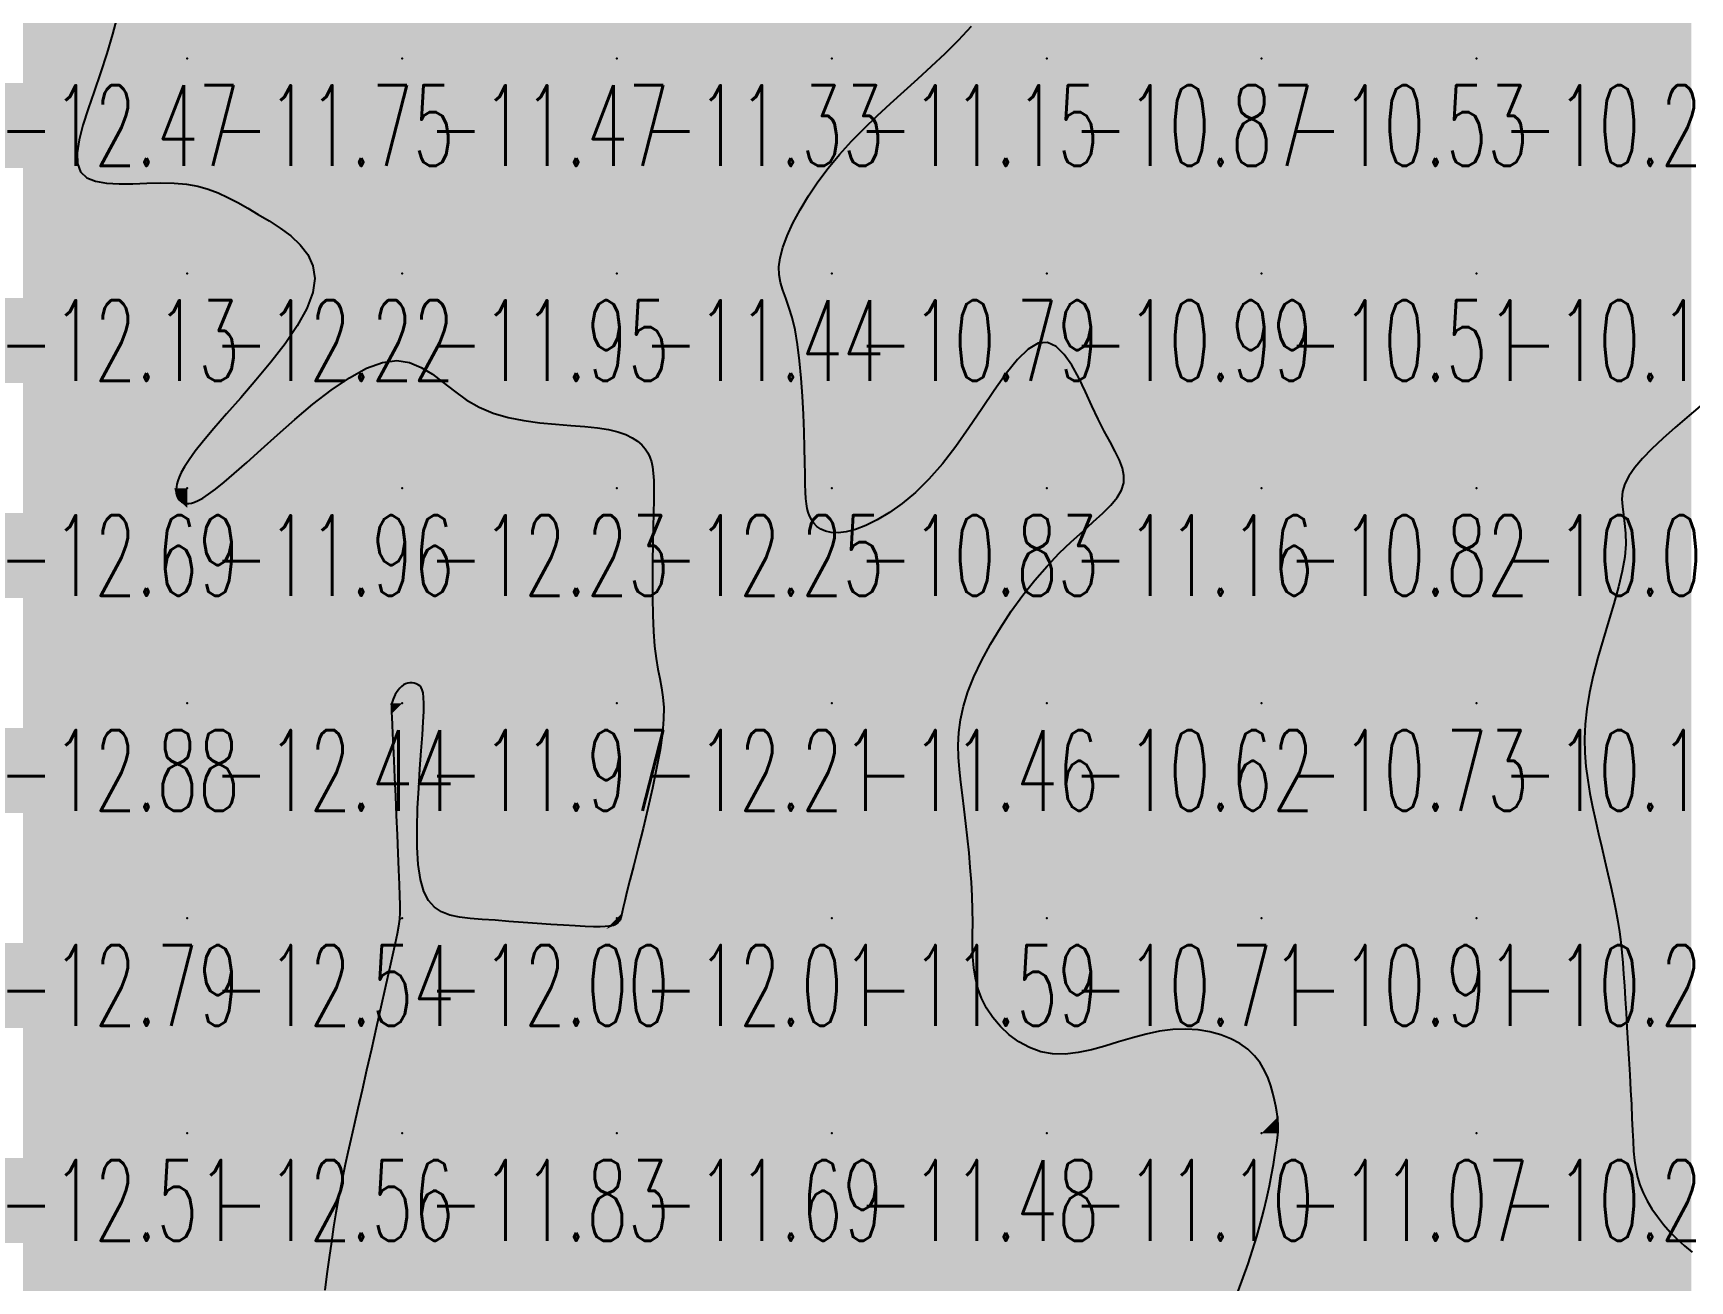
# Model space of a CAD drawing. Header units: millimetres. Extents: x 88261 to 90953, y 390274 to 392322.
# Drawn here: x 89773.1 to 89850.2, y 391250.4 to 391308.4 of the extents above; entities that cross this region are included whole.
import ezdxf
from ezdxf.enums import TextEntityAlignment as Align

# ---------------------------------------------------------------- set-up
doc = ezdxf.new("R2010")
doc.units = ezdxf.units.MM
doc.header["$LTSCALE"] = 25
for name, color, linetype in [('CN_03_00', 7, 'Continuous'), ('CN_04_00', 242, 'Continuous'), ('COTEAlt', 7, 'Continuous'), ('TN_COLORIAGE', 7, 'Continuous')]:
    doc.layers.add(name, color=color, linetype=linetype)
doc.styles.add('Simplex 1.0', font='Simplex.shx', dxfattribs={"width": 0.99, "height": 2.5})
doc.styles.get("Standard").update_dxf_attribs({"font": 'times.ttf'})

# ---------------------------------------------------------------- blocks, each defined once
blk = doc.blocks.new('COTE')
at = {"color": 0}
blk.add_point((0, 0), dxfattribs=at)
at = {"layer": 'COTEAlt'}
blk.add_attdef('ALT', text='', height=3.75, dxfattribs=at).set_placement((1.25, -1.25), align=Align.TOP_LEFT)

msp = doc.modelspace()

# ---------------------------------------------------------------- linework, layer by layer
at = {"layer": 'CN_03_00', "flags": 128}
for points, elevation in [([(89777.015, 391309.296), (89776.773, 391308.374), (89776.505, 391307.46), (89776.213, 391306.565), (89775.915, 391305.704), (89775.635, 391304.89), (89775.394, 391304.134), (89775.216, 391303.451), (89775.122, 391302.853), (89775.135, 391302.352), (89775.278, 391301.963), (89775.565, 391301.691), (89775.979, 391301.521), (89776.492, 391301.432), (89777.078, 391301.401), (89777.713, 391301.409), (89778.369, 391301.432), (89779.02, 391301.45), (89779.64, 391301.442), (89780.209, 391301.389), (89780.732, 391301.292), (89781.221, 391301.154), (89781.687, 391300.979), (89782.141, 391300.771), (89782.595, 391300.534), (89783.06, 391300.271), (89783.547, 391299.985), (89784.06, 391299.68), (89784.578, 391299.348), (89785.069, 391298.982), (89785.504, 391298.573), (89785.854, 391298.113), (89786.088, 391297.593), (89786.177, 391297.006), (89786.091, 391296.343), (89785.811, 391295.601), (89785.367, 391294.799), (89784.798, 391293.96), (89784.144, 391293.107), (89783.446, 391292.264), (89782.744, 391291.454), (89782.077, 391290.701), (89781.486, 391290.028), (89781.003, 391289.453), (89780.622, 391288.971), (89780.331, 391288.572), (89780.117, 391288.244), (89779.967, 391287.978), (89779.867, 391287.762), (89779.804, 391287.586), (89779.767, 391287.44), (89779.742, 391287.314), (89779.728, 391287.204), (89779.724, 391287.109), (89779.73, 391287.025), (89779.743, 391286.952), (89779.765, 391286.886), (89779.793, 391286.825), (89779.828, 391286.767), (89779.869, 391286.711), (89779.917, 391286.658), (89779.973, 391286.611), (89780.04, 391286.572), (89780.119, 391286.545), (89780.211, 391286.53), (89780.319, 391286.532), (89780.443, 391286.552), (89780.586, 391286.594), (89780.759, 391286.669), (89780.972, 391286.787), (89781.235, 391286.961), (89781.56, 391287.201), (89781.957, 391287.518), (89782.437, 391287.925), (89783.012, 391288.433), (89783.685, 391289.043), (89784.44, 391289.726), (89785.251, 391290.441), (89786.096, 391291.148), (89786.951, 391291.807), (89787.791, 391292.378), (89788.594, 391292.822), (89789.334, 391293.098), (89789.995, 391293.18), (89790.59, 391293.09), (89791.137, 391292.866), (89791.656, 391292.544), (89792.165, 391292.161), (89792.684, 391291.753), (89793.231, 391291.356), (89793.826, 391291.008), (89794.481, 391290.736), (89795.184, 391290.535), (89795.916, 391290.392), (89796.657, 391290.292), (89797.39, 391290.222), (89798.095, 391290.168), (89798.752, 391290.117), (89799.344, 391290.055), (89799.856, 391289.97), (89800.29, 391289.864), (89800.654, 391289.737), (89800.955, 391289.593), (89801.201, 391289.434), (89801.399, 391289.262), (89801.556, 391289.081), (89801.68, 391288.891), (89801.777, 391288.694), (89801.851, 391288.479), (89801.904, 391288.233), (89801.939, 391287.945), (89801.959, 391287.6), (89801.966, 391287.187), (89801.963, 391286.694), (89801.953, 391286.106), (89801.937, 391285.419), (89801.921, 391284.653), (89801.907, 391283.834), (89801.898, 391282.99), (89801.9, 391282.148), (89801.914, 391281.335), (89801.945, 391280.577), (89801.997, 391279.901), (89802.07, 391279.326), (89802.156, 391278.831), (89802.245, 391278.385), (89802.326, 391277.958), (89802.389, 391277.521), (89802.424, 391277.044), (89802.419, 391276.497), (89802.364, 391275.849), (89802.253, 391275.081), (89802.095, 391274.219), (89801.901, 391273.296), (89801.685, 391272.349), (89801.46, 391271.412), (89801.237, 391270.521), (89801.031, 391269.71), (89800.853, 391269.015), (89800.714, 391268.463), (89800.61, 391268.042), (89800.537, 391267.734), (89800.487, 391267.52), (89800.456, 391267.381), (89800.439, 391267.297), (89800.428, 391267.25), (89800.419, 391267.22), (89800.407, 391267.191), (89800.39, 391267.161), (89800.369, 391267.13), (89800.344, 391267.097), (89800.315, 391267.065), (89800.281, 391267.032), (89800.243, 391267), (89800.2, 391266.968), (89800.151, 391266.937), (89800.087, 391266.908), (89799.997, 391266.883), (89799.869, 391266.863), (89799.694, 391266.849), (89799.46, 391266.842), (89799.157, 391266.844), (89798.774, 391266.856), (89798.304, 391266.879), (89797.762, 391266.911), (89797.164, 391266.951), (89796.529, 391266.996), (89795.875, 391267.044), (89795.22, 391267.094), (89794.581, 391267.142), (89793.977, 391267.188), (89793.422, 391267.233), (89792.921, 391267.293), (89792.474, 391267.386), (89792.083, 391267.532), (89791.749, 391267.752), (89791.473, 391268.063), (89791.255, 391268.485), (89791.097, 391269.038), (89790.999, 391269.732), (89790.951, 391270.54), (89790.945, 391271.426), (89790.971, 391272.354), (89791.018, 391273.288), (89791.077, 391274.192), (89791.139, 391275.029), (89791.192, 391275.764), (89791.231, 391276.369), (89791.253, 391276.852), (89791.258, 391277.228), (89791.249, 391277.512), (89791.224, 391277.72), (89791.186, 391277.868), (89791.134, 391277.971), (89791.07, 391278.046), (89790.993, 391278.104), (89790.908, 391278.148), (89790.814, 391278.178), (89790.715, 391278.193), (89790.614, 391278.192), (89790.511, 391278.176), (89790.411, 391278.142), (89790.314, 391278.092), (89790.223, 391278.024), (89790.138, 391277.942), (89790.061, 391277.849), (89789.991, 391277.748), (89789.929, 391277.643), (89789.876, 391277.537), (89789.833, 391277.433), (89789.798, 391277.335), (89789.774, 391277.242), (89789.76, 391277.14), (89789.754, 391277.008), (89789.756, 391276.83), (89789.766, 391276.584), (89789.782, 391276.254), (89789.805, 391275.819), (89789.832, 391275.262), (89789.864, 391274.572), (89789.9, 391273.777), (89789.937, 391272.912), (89789.975, 391272.015), (89790.013, 391271.12), (89790.048, 391270.265), (89790.08, 391269.485), (89790.107, 391268.816), (89790.128, 391268.283), (89790.14, 391267.861), (89790.138, 391267.51), (89790.119, 391267.194), (89790.079, 391266.876), (89790.016, 391266.516), (89789.924, 391266.078), (89789.802, 391265.524), (89789.646, 391264.827), (89789.462, 391264.009), (89789.258, 391263.103), (89789.041, 391262.141), (89788.818, 391261.155), (89788.597, 391260.179), (89788.384, 391259.245), (89788.188, 391258.386), (89788.013, 391257.625), (89787.858, 391256.951), (89787.72, 391256.342), (89787.596, 391255.777), (89787.482, 391255.236), (89787.374, 391254.696), (89787.27, 391254.138), (89787.166, 391253.54), (89787.06, 391252.887), (89786.953, 391252.186), (89786.847, 391251.451), (89786.745, 391250.695), (89786.648, 391249.931)], -12), ([(89829.155, 391249.887), (89829.396, 391250.525), (89829.624, 391251.163), (89829.836, 391251.798), (89830.03, 391252.426), (89830.205, 391253.046), (89830.359, 391253.65), (89830.495, 391254.232), (89830.613, 391254.786), (89830.715, 391255.305), (89830.8, 391255.782), (89830.871, 391256.211), (89830.927, 391256.586), (89830.971, 391256.902), (89831.001, 391257.17), (89831.018, 391257.403), (89831.023, 391257.613), (89831.015, 391257.813), (89830.995, 391258.018), (89830.962, 391258.238), (89830.917, 391258.489), (89830.858, 391258.777), (89830.782, 391259.099), (89830.682, 391259.442), (89830.552, 391259.798), (89830.386, 391260.155), (89830.178, 391260.505), (89829.922, 391260.837), (89829.613, 391261.142), (89829.246, 391261.409), (89828.825, 391261.635), (89828.356, 391261.818), (89827.846, 391261.955), (89827.3, 391262.043), (89826.724, 391262.079), (89826.124, 391262.06), (89825.506, 391261.983), (89824.876, 391261.851), (89824.238, 391261.678), (89823.598, 391261.485), (89822.96, 391261.293), (89822.329, 391261.12), (89821.71, 391260.988), (89821.107, 391260.916), (89820.525, 391260.924), (89819.969, 391261.028), (89819.443, 391261.219), (89818.954, 391261.486), (89818.505, 391261.816), (89818.103, 391262.197), (89817.75, 391262.617), (89817.454, 391263.062), (89817.218, 391263.521), (89817.046, 391263.984), (89816.928, 391264.453), (89816.855, 391264.931), (89816.817, 391265.424), (89816.803, 391265.936), (89816.802, 391266.472), (89816.804, 391267.035), (89816.799, 391267.63), (89816.779, 391268.26), (89816.743, 391268.918), (89816.694, 391269.594), (89816.634, 391270.281), (89816.566, 391270.97), (89816.492, 391271.651), (89816.414, 391272.316), (89816.335, 391272.957), (89816.258, 391273.567), (89816.192, 391274.153), (89816.146, 391274.727), (89816.131, 391275.298), (89816.157, 391275.877), (89816.233, 391276.474), (89816.37, 391277.1), (89816.577, 391277.764), (89816.86, 391278.474), (89817.214, 391279.219), (89817.629, 391279.984), (89818.094, 391280.756), (89818.6, 391281.52), (89819.137, 391282.262), (89819.695, 391282.967), (89820.264, 391283.622), (89820.834, 391284.216), (89821.392, 391284.752), (89821.925, 391285.238), (89822.418, 391285.68), (89822.86, 391286.086), (89823.235, 391286.463), (89823.531, 391286.818), (89823.735, 391287.159), (89823.836, 391287.492), (89823.844, 391287.828), (89823.772, 391288.176), (89823.632, 391288.547), (89823.436, 391288.95), (89823.198, 391289.396), (89822.931, 391289.894), (89822.646, 391290.454), (89822.355, 391291.079), (89822.055, 391291.734), (89821.744, 391292.379), (89821.416, 391292.972), (89821.067, 391293.471), (89820.694, 391293.836), (89820.293, 391294.024), (89819.859, 391293.994), (89819.39, 391293.719), (89818.889, 391293.231), (89818.358, 391292.575), (89817.802, 391291.796), (89817.224, 391290.941), (89816.628, 391290.055), (89816.017, 391289.184), (89815.396, 391288.373), (89814.769, 391287.66), (89814.144, 391287.048), (89813.529, 391286.533), (89812.933, 391286.108), (89812.365, 391285.769), (89811.832, 391285.511), (89811.345, 391285.329), (89810.911, 391285.217), (89810.537, 391285.171), (89810.219, 391285.181), (89809.954, 391285.239), (89809.734, 391285.337), (89809.556, 391285.466), (89809.413, 391285.618), (89809.301, 391285.783), (89809.215, 391285.954), (89809.149, 391286.124), (89809.1, 391286.306), (89809.065, 391286.514), (89809.04, 391286.763), (89809.024, 391287.066), (89809.013, 391287.44), (89809.003, 391287.899), (89808.992, 391288.456), (89808.977, 391289.121), (89808.955, 391289.872), (89808.924, 391290.681), (89808.881, 391291.519), (89808.823, 391292.359), (89808.749, 391293.172), (89808.655, 391293.931), (89808.539, 391294.607), (89808.401, 391295.18), (89808.252, 391295.665), (89808.104, 391296.083), (89807.971, 391296.458), (89807.865, 391296.811), (89807.799, 391297.165), (89807.786, 391297.542), (89807.839, 391297.965), (89807.968, 391298.45), (89808.17, 391298.992), (89808.441, 391299.578), (89808.773, 391300.198), (89809.161, 391300.839), (89809.6, 391301.49), (89810.085, 391302.139), (89810.608, 391302.775), (89811.166, 391303.388), (89811.751, 391303.982), (89812.358, 391304.563), (89812.981, 391305.136), (89813.615, 391305.708), (89814.254, 391306.284), (89814.891, 391306.871), (89815.522, 391307.473), (89816.141, 391308.095), (89816.749, 391308.734)], -11)]:
    msp.add_lwpolyline(points, dxfattribs=dict(at, elevation=elevation))
at = {"layer": 'CN_04_00', "elevation": -10, "flags": 128}
msp.add_lwpolyline([(89850.868, 391291.232), (89850.157, 391290.63), (89849.508, 391290.071), (89848.926, 391289.553), (89848.414, 391289.072), (89847.977, 391288.623), (89847.619, 391288.204), (89847.344, 391287.811), (89847.156, 391287.441), (89847.056, 391287.087), (89847.026, 391286.74), (89847.046, 391286.386), (89847.095, 391286.011), (89847.151, 391285.603), (89847.194, 391285.15), (89847.203, 391284.637), (89847.157, 391284.052), (89847.041, 391283.388), (89846.865, 391282.654), (89846.648, 391281.869), (89846.404, 391281.048), (89846.151, 391280.208), (89845.906, 391279.366), (89845.686, 391278.537), (89845.507, 391277.739), (89845.383, 391276.984), (89845.311, 391276.268), (89845.285, 391275.586), (89845.301, 391274.929), (89845.351, 391274.292), (89845.432, 391273.667), (89845.535, 391273.047), (89845.657, 391272.425), (89845.791, 391271.796), (89845.934, 391271.164), (89846.081, 391270.535), (89846.228, 391269.912), (89846.372, 391269.302), (89846.508, 391268.71), (89846.633, 391268.141), (89846.743, 391267.6), (89846.834, 391267.091), (89846.909, 391266.603), (89846.97, 391266.127), (89847.021, 391265.649), (89847.064, 391265.159), (89847.102, 391264.644), (89847.138, 391264.094), (89847.175, 391263.497), (89847.215, 391262.845), (89847.258, 391262.15), (89847.302, 391261.427), (89847.345, 391260.691), (89847.387, 391259.959), (89847.427, 391259.246), (89847.462, 391258.567), (89847.491, 391257.939), (89847.516, 391257.372), (89847.539, 391256.861), (89847.568, 391256.397), (89847.608, 391255.972), (89847.667, 391255.575), (89847.749, 391255.199), (89847.86, 391254.833), (89848.008, 391254.468), (89848.196, 391254.099), (89848.422, 391253.726), (89848.68, 391253.356), (89848.966, 391252.992), (89849.275, 391252.641), (89849.602, 391252.306), (89849.943, 391251.992), (89850.293, 391251.705)], dxfattribs=at)
at = {"layer": 'TN_COLORIAGE', "color": 211}
for points in [[(89770.249, 391317.239, -12), (89778.528, 391317.239, -12), (89770.249, 391307.239, -12), (89778.164, 391315.155, -12)], [(89776.803, 391307.239, -12.467), (89778.164, 391315.155, -12.467), (89770.249, 391307.239, -12.467)], [(89770.249, 391307.239, -12), (89776.803, 391307.239, -12), (89770.249, 391297.239, -12), (89773.654, 391300.645, -12)], [(89780.249, 391297.239, -12), (89780.249, 391301.957, -12), (89770.249, 391297.239, -12), (89773.654, 391300.645, -12)], [(89783.188, 391300.179, -12.219), (89780.249, 391301.957, -12.219), (89780.249, 391297.239, -12.219)], [(89783.188, 391300.179, -12.219), (89788.277, 391297.239, -12.219), (89780.249, 391297.239, -12.219)], [(89770.249, 391297.239, -12.219), (89770.249, 391287.239, -12.219), (89780.249, 391297.239, -12.219)], [(89770.249, 391287.239, -12), (89779.645, 391287.239, -12), (89780.249, 391297.239, -12), (89780.249, 391288.922, -12)], [(89788.277, 391297.239, -12.219), (89780.249, 391288.922, -12.219), (89780.249, 391297.239, -12.219)], [(89790.249, 391295.311, -12.225), (89781.893, 391287.239, -12.225), (89790.249, 391287.239, -12.225)], [(89793.114, 391290.105, -12.225), (89790.249, 391295.311, -12.225), (89790.249, 391287.239, -12.225)], [(89800.249, 391287.239, -12), (89800.249, 391290.319, -12), (89790.249, 391287.239, -12), (89793.114, 391290.105, -12)], [(89801.957, 391288.947, -12.25), (89800.249, 391290.319, -12.25), (89800.249, 391287.239, -12.25)], [(89801.957, 391288.947, -12.25), (89802.004, 391287.239, -12.25), (89800.249, 391287.239, -12.25)], [(89770.249, 391277.239, -12), (89779.768, 391286.759, -12), (89770.249, 391287.239, -12), (89779.645, 391287.239, -12)], [(89770.249, 391277.239, -12), (89779.768, 391286.759, -12), (89780.249, 391277.239, -12), (89780.249, 391286.328, -12)], [(89780.249, 391277.239, -12), (89780.249, 391286.328, -12), (89790.249, 391287.239, -12), (89781.893, 391287.239, -12)], [(89780.249, 391277.239, -12), (89789.69, 391277.239, -12), (89790.249, 391287.239, -12), (89790.249, 391278.28, -12)], [(89800.249, 391287.239, -12), (89791.198, 391278.189, -12), (89790.249, 391287.239, -12), (89790.249, 391278.28, -12)], [(89800.249, 391287.239, -12), (89791.198, 391278.189, -12), (89800.249, 391277.239, -12), (89791.377, 391277.239, -12)], [(89800.249, 391287.239, -12), (89802.004, 391287.239, -12), (89800.249, 391277.239, -12), (89801.742, 391278.732, -12)], [(89801.742, 391278.732, -12.206), (89803.008, 391277.239, -12.206), (89800.249, 391277.239, -12.206)], [(89770.249, 391277.239, -12.442), (89770.249, 391267.239, -12.442), (89780.249, 391277.239, -12.442)], [(89770.249, 391267.239, -12.442), (89780.249, 391267.239, -12.442), (89780.249, 391277.239, -12.442)], [(89780.249, 391267.239, -12), (89789.783, 391276.774, -12), (89780.249, 391277.239, -12), (89789.69, 391277.239, -12)], [(89789.783, 391276.774, -12.536), (89790.172, 391267.239, -12.536), (89780.249, 391267.239, -12.536)], [(89800.249, 391277.239, -12), (89790.447, 391267.438, -12), (89800.249, 391267.239, -12), (89793.417, 391267.239, -12)], [(89791.377, 391277.239, -12.206), (89790.447, 391267.438, -12.206), (89800.249, 391277.239, -12.206)], [(89800.249, 391277.239, -12), (89803.008, 391277.239, -12), (89800.249, 391267.239, -12), (89800.412, 391267.403, -12)], [(89800.412, 391267.403, -12.009), (89800.463, 391267.239, -12.009), (89800.249, 391267.239, -12.009)], [(89770.249, 391267.239, -12.536), (89770.249, 391257.239, -12.536), (89780.249, 391267.239, -12.536)], [(89770.249, 391257.239, -12.536), (89780.249, 391257.239, -12.536), (89780.249, 391267.239, -12.536)], [(89780.249, 391257.239, -12), (89790.175, 391267.166, -12), (89780.249, 391267.239, -12), (89790.172, 391267.239, -12)], [(89787.938, 391257.239, -12.562), (89790.175, 391267.166, -12.562), (89780.249, 391257.239, -12.562)], [(89799.744, 391266.735, -12.009), (89793.417, 391267.239, -12.009), (89800.249, 391267.239, -12.009)], [(89800.249, 391266.958, -12.009), (89799.744, 391266.735, -12.009), (89800.249, 391267.239, -12.009)], [(89800.463, 391267.239, -12.009), (89800.249, 391266.958, -12.009), (89800.249, 391267.239, -12.009)], [(89770.249, 391257.239, -12.562), (89770.249, 391247.239, -12.562), (89780.249, 391257.239, -12.562)], [(89770.249, 391247.239, -12.562), (89780.249, 391247.239, -12.562), (89780.249, 391257.239, -12.562)], [(89780.249, 391257.239, -12), (89787.938, 391257.239, -12), (89780.249, 391247.239, -12), (89787.2, 391254.191, -12)], [(89786.261, 391247.239, -12.385), (89787.2, 391254.191, -12.385), (89780.249, 391247.239, -12.385)]]:
    msp.add_solid(points, dxfattribs=at)
at = {"layer": 'TN_COLORIAGE', "color": 201}
for points in [[(89778.164, 391315.155, -11.755), (89776.803, 391307.239, -11.755), (89780.249, 391317.239, -11.755), (89780.249, 391307.239, -11.755)], [(89780.249, 391317.239, -11.354), (89780.249, 391307.239, -11.354), (89790.249, 391317.239, -11.354)], [(89780.249, 391307.239, -11.354), (89790.249, 391307.239, -11.354), (89790.249, 391317.239, -11.354)], [(89790.249, 391307.239, -11.463), (89800.249, 391307.239, -11.463), (89800.249, 391317.239, -11.463)], [(89790.249, 391317.239, -11.463), (89790.249, 391307.239, -11.463), (89800.249, 391317.239, -11.463)], [(89800.249, 391307.239, -11.183), (89810.249, 391307.239, -11.183), (89810.249, 391317.239, -11.183)], [(89800.249, 391317.239, -11.183), (89800.249, 391307.239, -11.183), (89810.249, 391317.239, -11.183)], [(89810.249, 391307.239, -11), (89815.658, 391307.239, -11), (89820.249, 391317.239, -11), (89820.249, 391312.838, -11)], [(89810.249, 391317.239, -11.102), (89810.249, 391307.239, -11.102), (89820.249, 391317.239, -11.102)], [(89773.654, 391300.645, -11.755), (89776.803, 391307.239, -11.755), (89780.249, 391307.239, -11.755)], [(89773.654, 391300.645, -11.755), (89780.249, 391301.957, -11.755), (89780.249, 391307.239, -11.755)], [(89780.249, 391301.957, -11.474), (89783.188, 391300.179, -11.474), (89780.249, 391307.239, -11.474), (89790.249, 391307.239, -11.474)], [(89788.277, 391297.239, -11.474), (89783.188, 391300.179, -11.474), (89790.249, 391297.239, -11.474), (89790.249, 391307.239, -11.474)], [(89790.249, 391297.239, -11.327), (89800.249, 391297.239, -11.327), (89800.249, 391307.239, -11.327)], [(89790.249, 391307.239, -11.327), (89790.249, 391297.239, -11.327), (89800.249, 391307.239, -11.327)], [(89800.249, 391297.239, -11), (89806.996, 391297.239, -11), (89810.249, 391307.239, -11), (89810.249, 391303.042, -11)], [(89800.249, 391307.239, -11.153), (89800.249, 391297.239, -11.153), (89810.249, 391307.239, -11.153)], [(89810.249, 391303.042, -11.153), (89815.658, 391307.239, -11.153), (89810.249, 391307.239, -11.153)], [(89780.249, 391288.922, -11.946), (89788.277, 391297.239, -11.946), (89780.249, 391287.239, -11.946), (89790.249, 391297.239, -11.946)], [(89781.893, 391287.239, -11.946), (89790.249, 391295.311, -11.946), (89780.249, 391287.239, -11.946), (89790.249, 391297.239, -11.946)], [(89790.249, 391295.311, -11.439), (89793.114, 391290.105, -11.439), (89790.249, 391297.239, -11.439), (89800.249, 391297.239, -11.439)], [(89793.114, 391290.105, -11.439), (89800.249, 391290.319, -11.439), (89800.249, 391297.239, -11.439)], [(89800.249, 391290.319, -11), (89801.957, 391288.947, -11), (89800.249, 391297.239, -11), (89808.8, 391295.79, -11)], [(89808.8, 391295.79, -11.439), (89806.996, 391297.239, -11.439), (89800.249, 391297.239, -11.439)], [(89815.47, 391287.239, -11.157), (89820.249, 391296.761, -11.157), (89820.249, 391287.239, -11.157)], [(89822.691, 391289.681, -11.157), (89820.249, 391296.761, -11.157), (89820.249, 391287.239, -11.157)], [(89802.004, 391287.239, -11), (89809.039, 391287.239, -11), (89801.957, 391288.947, -11), (89808.8, 391295.79, -11)], [(89780.249, 391288.922, -11.956), (89779.645, 391287.239, -11.956), (89780.249, 391287.239, -11.956)], [(89822.691, 391289.681, -11.157), (89824.867, 391287.239, -11.157), (89820.249, 391287.239, -11.157)], [(89779.645, 391287.239, -11.956), (89779.768, 391286.759, -11.956), (89780.249, 391287.239, -11.956)], [(89780.249, 391286.328, -11.956), (89779.768, 391286.759, -11.956), (89780.249, 391287.239, -11.956)], [(89781.893, 391287.239, -11.956), (89780.249, 391286.328, -11.956), (89780.249, 391287.239, -11.956)], [(89801.742, 391278.732, -11), (89802.004, 391287.239, -11), (89809, 391285.991, -11), (89809.039, 391287.239, -11)], [(89810.249, 391277.239, -11), (89815.722, 391277.239, -11), (89820.249, 391287.239, -11), (89820.249, 391284.314, -11)], [(89810.249, 391277.239, -11), (89810.249, 391284.519, -11), (89820.249, 391287.239, -11), (89815.47, 391287.239, -11)], [(89820.249, 391284.314, -11.157), (89824.867, 391287.239, -11.157), (89820.249, 391287.239, -11.157)], [(89803.008, 391277.239, -11), (89801.742, 391278.732, -11), (89810.249, 391277.239, -11), (89809, 391285.991, -11)], [(89809, 391285.991, -11.46), (89810.249, 391284.519, -11.46), (89810.249, 391277.239, -11.46)], [(89790.249, 391278.28, -11.974), (89789.69, 391277.239, -11.974), (89790.249, 391277.239, -11.974)], [(89790.249, 391278.28, -11.974), (89791.198, 391278.189, -11.974), (89790.249, 391277.239, -11.974)], [(89791.377, 391277.239, -11.974), (89791.198, 391278.189, -11.974), (89790.249, 391277.239, -11.974)], [(89789.69, 391277.239, -11.974), (89789.783, 391276.774, -11.974), (89790.249, 391277.239, -11.974)], [(89790.172, 391267.239, -11.974), (89789.783, 391276.774, -11.974), (89790.249, 391267.239, -11.974), (89790.249, 391277.239, -11.974)], [(89790.447, 391267.438, -11.974), (89791.377, 391277.239, -11.974), (89790.249, 391267.239, -11.974), (89790.249, 391277.239, -11.974)], [(89800.463, 391267.239, -11.46), (89800.412, 391267.403, -11.46), (89810.249, 391267.239, -11.46), (89810.249, 391277.239, -11.46)], [(89800.412, 391267.403, -11.46), (89803.008, 391277.239, -11.46), (89810.249, 391277.239, -11.46)], [(89810.249, 391267.239, -11), (89816.325, 391273.315, -11), (89810.249, 391277.239, -11), (89815.722, 391277.239, -11)], [(89816.325, 391273.315, -11.589), (89816.988, 391267.239, -11.589), (89810.249, 391267.239, -11.589)], [(89793.417, 391267.239, -11.996), (89790.447, 391267.438, -11.996), (89790.249, 391267.239, -11.996)], [(89790.175, 391267.166, -11.831), (89787.938, 391257.239, -11.831), (89790.249, 391267.239, -11.831), (89790.249, 391257.239, -11.831)], [(89790.172, 391267.239, -11.996), (89790.175, 391267.166, -11.996), (89790.249, 391267.239, -11.996)], [(89793.417, 391267.239, -11.831), (89799.744, 391266.735, -11.831), (89790.249, 391267.239, -11.831), (89790.249, 391257.239, -11.831)], [(89799.744, 391266.735, -11.69), (89800.249, 391266.958, -11.69), (89790.249, 391257.239, -11.69), (89800.249, 391257.239, -11.69)], [(89800.249, 391257.239, -11.589), (89810.249, 391257.239, -11.589), (89810.249, 391267.239, -11.589)], [(89800.249, 391266.958, -11.589), (89800.463, 391267.239, -11.589), (89800.249, 391257.239, -11.589), (89810.249, 391267.239, -11.589)], [(89810.249, 391267.239, -11), (89816.988, 391267.239, -11), (89810.249, 391257.239, -11), (89816.518, 391263.509, -11)], [(89810.249, 391257.239, -11), (89816.518, 391263.509, -11), (89820.249, 391257.239, -11), (89820.249, 391259.853, -11)], [(89820.249, 391257.239, -11), (89825.635, 391262.625, -11), (89830.249, 391257.239, -11), (89830.249, 391261.547, -11)], [(89820.249, 391259.853, -11.101), (89825.635, 391262.625, -11.101), (89820.249, 391257.239, -11.101)], [(89831.046, 391258.036, -11.065), (89830.249, 391261.547, -11.065), (89830.249, 391257.239, -11.065)], [(89831.046, 391258.036, -11.065), (89831.068, 391257.239, -11.065), (89830.249, 391257.239, -11.065)], [(89787.2, 391254.191, -11.744), (89786.261, 391247.239, -11.744), (89790.249, 391257.239, -11.744), (89790.249, 391247.239, -11.744)], [(89787.2, 391254.191, -11.831), (89787.938, 391257.239, -11.831), (89790.249, 391257.239, -11.831)], [(89790.249, 391247.239, -11.69), (89800.249, 391247.239, -11.69), (89800.249, 391257.239, -11.69)], [(89790.249, 391257.239, -11.69), (89790.249, 391247.239, -11.69), (89800.249, 391257.239, -11.69)], [(89800.249, 391247.239, -11.479), (89810.249, 391247.239, -11.479), (89810.249, 391257.239, -11.479)], [(89800.249, 391257.239, -11.479), (89800.249, 391247.239, -11.479), (89810.249, 391257.239, -11.479)], [(89810.249, 391247.239, -11.101), (89820.249, 391247.239, -11.101), (89820.249, 391257.239, -11.101)], [(89810.249, 391257.239, -11.101), (89810.249, 391247.239, -11.101), (89820.249, 391257.239, -11.101)], [(89820.249, 391247.239, -11), (89828.119, 391247.239, -11), (89830.249, 391257.239, -11), (89830.249, 391252.52, -11)], [(89820.249, 391257.239, -11.065), (89820.249, 391247.239, -11.065), (89830.249, 391257.239, -11.065)], [(89831.068, 391257.239, -11.065), (89830.249, 391252.52, -11.065), (89830.249, 391257.239, -11.065)]]:
    msp.add_solid(points, dxfattribs=at)
at = {"layer": 'TN_COLORIAGE', "color": 191}
for points in [[(89820.249, 391307.239, -10.888), (89830.249, 391307.239, -10.888), (89830.249, 391317.239, -10.888)], [(89825.027, 391317.239, -10.87), (89820.249, 391312.838, -10.87), (89830.249, 391317.239, -10.87), (89820.249, 391307.239, -10.87)], [(89830.249, 391307.239, -10.078), (89840.249, 391307.239, -10.078), (89840.249, 391317.239, -10.078)], [(89830.249, 391317.239, -10.078), (89830.249, 391307.239, -10.078), (89840.249, 391317.239, -10.078)], [(89840.249, 391307.239, -10), (89847.719, 391314.709, -10), (89840.249, 391317.239, -10), (89845.497, 391317.239, -10)], [(89840.249, 391307.239, -10), (89847.719, 391314.709, -10), (89850.249, 391307.239, -10), (89850.249, 391313.687, -10)], [(89820.249, 391312.838, -10.87), (89815.658, 391307.239, -10.87), (89820.249, 391307.239, -10.87)], [(89810.249, 391297.239, -10.87), (89820.249, 391297.239, -10.87), (89820.249, 391307.239, -10.87)], [(89815.658, 391307.239, -10.788), (89810.249, 391303.042, -10.788), (89820.249, 391307.239, -10.788), (89810.249, 391297.239, -10.788)], [(89820.249, 391297.239, -10.534), (89830.249, 391297.239, -10.534), (89830.249, 391307.239, -10.534)], [(89820.249, 391307.239, -10.534), (89820.249, 391297.239, -10.534), (89830.249, 391307.239, -10.534)], [(89830.249, 391297.239, -10.209), (89840.249, 391297.239, -10.209), (89840.249, 391307.239, -10.209)], [(89830.249, 391307.239, -10.209), (89830.249, 391297.239, -10.209), (89840.249, 391307.239, -10.209)], [(89840.249, 391297.239, -10.129), (89850.249, 391297.239, -10.129), (89850.249, 391307.239, -10.129)], [(89840.249, 391307.239, -10.129), (89840.249, 391297.239, -10.129), (89850.249, 391307.239, -10.129)], [(89810.249, 391303.042, -10.788), (89806.996, 391297.239, -10.788), (89810.249, 391297.239, -10.788)], [(89806.996, 391297.239, -10.788), (89808.8, 391295.79, -10.788), (89810.249, 391297.239, -10.788)], [(89809.039, 391287.239, -10.788), (89808.8, 391295.79, -10.788), (89810.249, 391287.239, -10.788), (89810.249, 391297.239, -10.788)], [(89820.249, 391296.761, -10.828), (89815.47, 391287.239, -10.828), (89820.249, 391297.239, -10.828), (89810.249, 391287.239, -10.828)], [(89810.249, 391297.239, -10.992), (89810.249, 391287.239, -10.992), (89820.249, 391297.239, -10.992)], [(89820.249, 391296.761, -10.513), (89822.691, 391289.681, -10.513), (89820.249, 391297.239, -10.513), (89830.249, 391297.239, -10.513)], [(89824.867, 391287.239, -10.513), (89822.691, 391289.681, -10.513), (89830.249, 391287.239, -10.513), (89830.249, 391297.239, -10.513)], [(89830.249, 391287.239, -10.102), (89840.249, 391287.239, -10.102), (89840.249, 391297.239, -10.102)], [(89830.249, 391297.239, -10.102), (89830.249, 391287.239, -10.102), (89840.249, 391297.239, -10.102)], [(89850.249, 391297.239, -10), (89850.249, 391290.728, -10), (89840.249, 391287.239, -10), (89846.18, 391287.239, -10)], [(89840.249, 391297.239, -10.104), (89840.249, 391287.239, -10.104), (89850.249, 391297.239, -10.104)], [(89810.249, 391284.519, -10.828), (89809, 391285.991, -10.828), (89810.249, 391287.239, -10.828)], [(89809, 391285.991, -10.828), (89809.039, 391287.239, -10.828), (89810.249, 391287.239, -10.828)], [(89815.47, 391287.239, -10.828), (89810.249, 391284.519, -10.828), (89810.249, 391287.239, -10.828)], [(89820.249, 391277.239, -10.817), (89830.249, 391277.239, -10.817), (89830.249, 391287.239, -10.817)], [(89824.867, 391287.239, -10.619), (89820.249, 391284.314, -10.619), (89830.249, 391287.239, -10.619), (89820.249, 391277.239, -10.619)], [(89830.249, 391277.239, -10.082), (89840.249, 391277.239, -10.082), (89840.249, 391287.239, -10.082)], [(89830.249, 391287.239, -10.082), (89830.249, 391277.239, -10.082), (89840.249, 391287.239, -10.082)], [(89840.249, 391277.239, -10), (89847.968, 391284.959, -10), (89840.249, 391287.239, -10), (89846.18, 391287.239, -10)], [(89820.249, 391284.314, -10.619), (89815.722, 391277.239, -10.619), (89820.249, 391277.239, -10.619)], [(89844.887, 391277.239, -10.189), (89847.968, 391284.959, -10.189), (89840.249, 391277.239, -10.189)], [(89815.722, 391277.239, -10.619), (89816.325, 391273.315, -10.619), (89820.249, 391277.239, -10.619)], [(89816.988, 391267.239, -10.619), (89816.325, 391273.315, -10.619), (89820.249, 391267.239, -10.619), (89820.249, 391277.239, -10.619)], [(89820.249, 391267.239, -10.726), (89830.249, 391267.239, -10.726), (89830.249, 391277.239, -10.726)], [(89820.249, 391277.239, -10.726), (89820.249, 391267.239, -10.726), (89830.249, 391277.239, -10.726)], [(89830.249, 391267.239, -10.189), (89840.249, 391267.239, -10.189), (89840.249, 391277.239, -10.189)], [(89830.249, 391277.239, -10.189), (89830.249, 391267.239, -10.189), (89840.249, 391277.239, -10.189)], [(89840.249, 391267.239, -10), (89845.527, 391272.517, -10), (89840.249, 391277.239, -10), (89844.887, 391277.239, -10)], [(89845.527, 391272.517, -10.245), (89846.949, 391267.239, -10.245), (89840.249, 391267.239, -10.245)], [(89820.249, 391259.853, -10.715), (89816.518, 391263.509, -10.715), (89820.249, 391267.239, -10.715)], [(89816.518, 391263.509, -10.715), (89816.988, 391267.239, -10.715), (89820.249, 391267.239, -10.715)], [(89825.635, 391262.625, -10.715), (89820.249, 391259.853, -10.715), (89830.249, 391267.239, -10.715), (89820.249, 391267.239, -10.715)], [(89830.249, 391261.547, -10.914), (89825.635, 391262.625, -10.914), (89830.249, 391267.239, -10.914)], [(89830.249, 391261.547, -10.245), (89831.046, 391258.036, -10.245), (89830.249, 391267.239, -10.245), (89840.249, 391267.239, -10.245)], [(89831.068, 391257.239, -10.245), (89831.046, 391258.036, -10.245), (89840.249, 391257.239, -10.245), (89840.249, 391267.239, -10.245)], [(89840.249, 391257.239, -10), (89847.135, 391264.125, -10), (89840.249, 391267.239, -10), (89846.949, 391267.239, -10)], [(89847.135, 391264.125, -10.266), (89847.564, 391257.239, -10.266), (89840.249, 391257.239, -10.266)], [(89830.249, 391247.239, -10.266), (89840.249, 391247.239, -10.266), (89840.249, 391257.239, -10.266)], [(89830.249, 391252.52, -10.266), (89831.068, 391257.239, -10.266), (89830.249, 391247.239, -10.266), (89840.249, 391257.239, -10.266)], [(89840.249, 391257.239, -10), (89847.564, 391257.239, -10), (89840.249, 391247.239, -10), (89847.559, 391254.55, -10)], [(89840.249, 391247.239, -10), (89847.559, 391254.55, -10), (89850.249, 391247.239, -10), (89850.249, 391251.372, -10)], [(89830.249, 391252.52, -10.927), (89828.119, 391247.239, -10.927), (89830.249, 391247.239, -10.927)]]:
    msp.add_solid(points, dxfattribs=at)
at = {"layer": 'TN_COLORIAGE', "color": 181}
for points in [[(89846.18, 391287.239, -9.944), (89850.249, 391290.728, -9.944), (89850.249, 391287.239, -9.944)], [(89847.968, 391284.959, -9.781), (89844.887, 391277.239, -9.781), (89850.249, 391287.239, -9.781), (89850.249, 391277.239, -9.781)], [(89846.18, 391287.239, -9.944), (89847.968, 391284.959, -9.944), (89850.249, 391287.239, -9.944)], [(89844.887, 391277.239, -9.781), (89845.527, 391272.517, -9.781), (89850.249, 391277.239, -9.781)], [(89846.949, 391267.239, -9.781), (89845.527, 391272.517, -9.781), (89850.249, 391267.239, -9.781), (89850.249, 391277.239, -9.781)], [(89846.949, 391267.239, -9.88), (89847.135, 391264.125, -9.88), (89850.249, 391267.239, -9.88)], [(89847.564, 391257.239, -9.88), (89847.135, 391264.125, -9.88), (89850.249, 391257.239, -9.88), (89850.249, 391267.239, -9.88)], [(89850.249, 391251.372, -9.902), (89847.559, 391254.55, -9.902), (89850.249, 391257.239, -9.902)], [(89847.559, 391254.55, -9.902), (89847.564, 391257.239, -9.902), (89850.249, 391257.239, -9.902)]]:
    msp.add_solid(points, dxfattribs=at)

# ---------------------------------------------------------------- block references
at = {"layer": 'COTEAlt'}
ref = msp.add_blockref('COTE', (89770.249, 391307.239), dxfattribs=at)
ref.add_attrib('ALT', '-12.47', dxfattribs={"height": 3.75, "style": 'Simplex 1.0', "width": 0.6}).set_placement((89771.499, 391305.989), align=Align.TOP_LEFT)
ref = msp.add_blockref('COTE', (89780.249, 391307.239), dxfattribs=at)
ref.add_attrib('ALT', '-11.75', dxfattribs={"height": 3.75, "style": 'Simplex 1.0', "width": 0.6}).set_placement((89781.499, 391305.989), align=Align.TOP_LEFT)
ref = msp.add_blockref('COTE', (89790.249, 391307.239), dxfattribs=at)
ref.add_attrib('ALT', '-11.47', dxfattribs={"height": 3.75, "style": 'Simplex 1.0', "width": 0.6}).set_placement((89791.499, 391305.989), align=Align.TOP_LEFT)
ref = msp.add_blockref('COTE', (89800.249, 391307.239), dxfattribs=at)
ref.add_attrib('ALT', '-11.33', dxfattribs={"height": 3.75, "style": 'Simplex 1.0', "width": 0.6}).set_placement((89801.499, 391305.989), align=Align.TOP_LEFT)
ref = msp.add_blockref('COTE', (89810.249, 391307.239), dxfattribs=at)
ref.add_attrib('ALT', '-11.15', dxfattribs={"height": 3.75, "style": 'Simplex 1.0', "width": 0.6}).set_placement((89811.499, 391305.989), align=Align.TOP_LEFT)
ref = msp.add_blockref('COTE', (89820.249, 391307.239), dxfattribs=at)
ref.add_attrib('ALT', '-10.87', dxfattribs={"height": 3.75, "style": 'Simplex 1.0', "width": 0.6}).set_placement((89821.499, 391305.989), align=Align.TOP_LEFT)
ref = msp.add_blockref('COTE', (89830.249, 391307.239), dxfattribs=at)
ref.add_attrib('ALT', '-10.53', dxfattribs={"height": 3.75, "style": 'Simplex 1.0', "width": 0.6}).set_placement((89831.499, 391305.989), align=Align.TOP_LEFT)
ref = msp.add_blockref('COTE', (89840.249, 391307.239), dxfattribs=at)
ref.add_attrib('ALT', '-10.21', dxfattribs={"height": 3.75, "style": 'Simplex 1.0', "width": 0.6}).set_placement((89841.499, 391305.989), align=Align.TOP_LEFT)
ref = msp.add_blockref('COTE', (89770.249, 391297.239), dxfattribs=at)
ref.add_attrib('ALT', '-12.13', dxfattribs={"height": 3.75, "style": 'Simplex 1.0', "width": 0.6}).set_placement((89771.499, 391295.989), align=Align.TOP_LEFT)
ref = msp.add_blockref('COTE', (89780.249, 391297.239), dxfattribs=at)
ref.add_attrib('ALT', '-12.22', dxfattribs={"height": 3.75, "style": 'Simplex 1.0', "width": 0.6}).set_placement((89781.499, 391295.989), align=Align.TOP_LEFT)
ref = msp.add_blockref('COTE', (89790.249, 391297.239), dxfattribs=at)
ref.add_attrib('ALT', '-11.95', dxfattribs={"height": 3.75, "style": 'Simplex 1.0', "width": 0.6}).set_placement((89791.499, 391295.989), align=Align.TOP_LEFT)
ref = msp.add_blockref('COTE', (89800.249, 391297.239), dxfattribs=at)
ref.add_attrib('ALT', '-11.44', dxfattribs={"height": 3.75, "style": 'Simplex 1.0', "width": 0.6}).set_placement((89801.499, 391295.989), align=Align.TOP_LEFT)
ref = msp.add_blockref('COTE', (89810.249, 391297.239), dxfattribs=at)
ref.add_attrib('ALT', '-10.79', dxfattribs={"height": 3.75, "style": 'Simplex 1.0', "width": 0.6}).set_placement((89811.499, 391295.989), align=Align.TOP_LEFT)
ref = msp.add_blockref('COTE', (89820.249, 391297.239), dxfattribs=at)
ref.add_attrib('ALT', '-10.99', dxfattribs={"height": 3.75, "style": 'Simplex 1.0', "width": 0.6}).set_placement((89821.499, 391295.989), align=Align.TOP_LEFT)
ref = msp.add_blockref('COTE', (89830.249, 391297.239), dxfattribs=at)
ref.add_attrib('ALT', '-10.51', dxfattribs={"height": 3.75, "style": 'Simplex 1.0', "width": 0.6}).set_placement((89831.499, 391295.989), align=Align.TOP_LEFT)
ref = msp.add_blockref('COTE', (89840.249, 391297.239), dxfattribs=at)
ref.add_attrib('ALT', '-10.10', dxfattribs={"height": 3.75, "style": 'Simplex 1.0', "width": 0.6}).set_placement((89841.499, 391295.989), align=Align.TOP_LEFT)
ref = msp.add_blockref('COTE', (89770.249, 391287.239), dxfattribs=at)
ref.add_attrib('ALT', '-12.69', dxfattribs={"height": 3.75, "style": 'Simplex 1.0', "width": 0.6}).set_placement((89771.499, 391285.989), align=Align.TOP_LEFT)
ref = msp.add_blockref('COTE', (89780.249, 391287.239), dxfattribs=at)
ref.add_attrib('ALT', '-11.96', dxfattribs={"height": 3.75, "style": 'Simplex 1.0', "width": 0.6}).set_placement((89781.499, 391285.989), align=Align.TOP_LEFT)
ref = msp.add_blockref('COTE', (89790.249, 391287.239), dxfattribs=at)
ref.add_attrib('ALT', '-12.23', dxfattribs={"height": 3.75, "style": 'Simplex 1.0', "width": 0.6}).set_placement((89791.499, 391285.989), align=Align.TOP_LEFT)
ref = msp.add_blockref('COTE', (89800.249, 391287.239), dxfattribs=at)
ref.add_attrib('ALT', '-12.25', dxfattribs={"height": 3.75, "style": 'Simplex 1.0', "width": 0.6}).set_placement((89801.499, 391285.989), align=Align.TOP_LEFT)
ref = msp.add_blockref('COTE', (89810.249, 391287.239), dxfattribs=at)
ref.add_attrib('ALT', '-10.83', dxfattribs={"height": 3.75, "style": 'Simplex 1.0', "width": 0.6}).set_placement((89811.499, 391285.989), align=Align.TOP_LEFT)
ref = msp.add_blockref('COTE', (89820.249, 391287.239), dxfattribs=at)
ref.add_attrib('ALT', '-11.16', dxfattribs={"height": 3.75, "style": 'Simplex 1.0', "width": 0.6}).set_placement((89821.499, 391285.989), align=Align.TOP_LEFT)
ref = msp.add_blockref('COTE', (89830.249, 391287.239), dxfattribs=at)
ref.add_attrib('ALT', '-10.82', dxfattribs={"height": 3.75, "style": 'Simplex 1.0', "width": 0.6}).set_placement((89831.499, 391285.989), align=Align.TOP_LEFT)
ref = msp.add_blockref('COTE', (89840.249, 391287.239), dxfattribs=at)
ref.add_attrib('ALT', '-10.08', dxfattribs={"height": 3.75, "style": 'Simplex 1.0', "width": 0.6}).set_placement((89841.499, 391285.989), align=Align.TOP_LEFT)
ref = msp.add_blockref('COTE', (89770.249, 391277.239), dxfattribs=at)
ref.add_attrib('ALT', '-12.88', dxfattribs={"height": 3.75, "style": 'Simplex 1.0', "width": 0.6}).set_placement((89771.499, 391275.989), align=Align.TOP_LEFT)
ref = msp.add_blockref('COTE', (89780.249, 391277.239), dxfattribs=at)
ref.add_attrib('ALT', '-12.44', dxfattribs={"height": 3.75, "style": 'Simplex 1.0', "width": 0.6}).set_placement((89781.499, 391275.989), align=Align.TOP_LEFT)
ref = msp.add_blockref('COTE', (89790.249, 391277.239), dxfattribs=at)
ref.add_attrib('ALT', '-11.97', dxfattribs={"height": 3.75, "style": 'Simplex 1.0', "width": 0.6}).set_placement((89791.499, 391275.989), align=Align.TOP_LEFT)
ref = msp.add_blockref('COTE', (89800.249, 391277.239), dxfattribs=at)
ref.add_attrib('ALT', '-12.21', dxfattribs={"height": 3.75, "style": 'Simplex 1.0', "width": 0.6}).set_placement((89801.499, 391275.989), align=Align.TOP_LEFT)
ref = msp.add_blockref('COTE', (89810.249, 391277.239), dxfattribs=at)
ref.add_attrib('ALT', '-11.46', dxfattribs={"height": 3.75, "style": 'Simplex 1.0', "width": 0.6}).set_placement((89811.499, 391275.989), align=Align.TOP_LEFT)
ref = msp.add_blockref('COTE', (89820.249, 391277.239), dxfattribs=at)
ref.add_attrib('ALT', '-10.62', dxfattribs={"height": 3.75, "style": 'Simplex 1.0', "width": 0.6}).set_placement((89821.499, 391275.989), align=Align.TOP_LEFT)
ref = msp.add_blockref('COTE', (89830.249, 391277.239), dxfattribs=at)
ref.add_attrib('ALT', '-10.73', dxfattribs={"height": 3.75, "style": 'Simplex 1.0', "width": 0.6}).set_placement((89831.499, 391275.989), align=Align.TOP_LEFT)
ref = msp.add_blockref('COTE', (89840.249, 391277.239), dxfattribs=at)
ref.add_attrib('ALT', '-10.19', dxfattribs={"height": 3.75, "style": 'Simplex 1.0', "width": 0.6}).set_placement((89841.499, 391275.989), align=Align.TOP_LEFT)
ref = msp.add_blockref('COTE', (89770.249, 391267.239), dxfattribs=at)
ref.add_attrib('ALT', '-12.79', dxfattribs={"height": 3.75, "style": 'Simplex 1.0', "width": 0.6}).set_placement((89771.499, 391265.989), align=Align.TOP_LEFT)
ref = msp.add_blockref('COTE', (89780.249, 391267.239), dxfattribs=at)
ref.add_attrib('ALT', '-12.54', dxfattribs={"height": 3.75, "style": 'Simplex 1.0', "width": 0.6}).set_placement((89781.499, 391265.989), align=Align.TOP_LEFT)
ref = msp.add_blockref('COTE', (89790.249, 391267.239), dxfattribs=at)
ref.add_attrib('ALT', '-12.00', dxfattribs={"height": 3.75, "style": 'Simplex 1.0', "width": 0.6}).set_placement((89791.499, 391265.989), align=Align.TOP_LEFT)
ref = msp.add_blockref('COTE', (89800.249, 391267.239), dxfattribs=at)
ref.add_attrib('ALT', '-12.01', dxfattribs={"height": 3.75, "style": 'Simplex 1.0', "width": 0.6}).set_placement((89801.499, 391265.989), align=Align.TOP_LEFT)
ref = msp.add_blockref('COTE', (89810.249, 391267.239), dxfattribs=at)
ref.add_attrib('ALT', '-11.59', dxfattribs={"height": 3.75, "style": 'Simplex 1.0', "width": 0.6}).set_placement((89811.499, 391265.989), align=Align.TOP_LEFT)
ref = msp.add_blockref('COTE', (89820.249, 391267.239), dxfattribs=at)
ref.add_attrib('ALT', '-10.71', dxfattribs={"height": 3.75, "style": 'Simplex 1.0', "width": 0.6}).set_placement((89821.499, 391265.989), align=Align.TOP_LEFT)
ref = msp.add_blockref('COTE', (89830.249, 391267.239), dxfattribs=at)
ref.add_attrib('ALT', '-10.91', dxfattribs={"height": 3.75, "style": 'Simplex 1.0', "width": 0.6}).set_placement((89831.499, 391265.989), align=Align.TOP_LEFT)
ref = msp.add_blockref('COTE', (89840.249, 391267.239), dxfattribs=at)
ref.add_attrib('ALT', '-10.24', dxfattribs={"height": 3.75, "style": 'Simplex 1.0', "width": 0.6}).set_placement((89841.499, 391265.989), align=Align.TOP_LEFT)
ref = msp.add_blockref('COTE', (89770.249, 391257.239), dxfattribs=at)
ref.add_attrib('ALT', '-12.51', dxfattribs={"height": 3.75, "style": 'Simplex 1.0', "width": 0.6}).set_placement((89771.499, 391255.989), align=Align.TOP_LEFT)
ref = msp.add_blockref('COTE', (89780.249, 391257.239), dxfattribs=at)
ref.add_attrib('ALT', '-12.56', dxfattribs={"height": 3.75, "style": 'Simplex 1.0', "width": 0.6}).set_placement((89781.499, 391255.989), align=Align.TOP_LEFT)
ref = msp.add_blockref('COTE', (89790.249, 391257.239), dxfattribs=at)
ref.add_attrib('ALT', '-11.83', dxfattribs={"height": 3.75, "style": 'Simplex 1.0', "width": 0.6}).set_placement((89791.499, 391255.989), align=Align.TOP_LEFT)
ref = msp.add_blockref('COTE', (89800.249, 391257.239), dxfattribs=at)
ref.add_attrib('ALT', '-11.69', dxfattribs={"height": 3.75, "style": 'Simplex 1.0', "width": 0.6}).set_placement((89801.499, 391255.989), align=Align.TOP_LEFT)
ref = msp.add_blockref('COTE', (89810.249, 391257.239), dxfattribs=at)
ref.add_attrib('ALT', '-11.48', dxfattribs={"height": 3.75, "style": 'Simplex 1.0', "width": 0.6}).set_placement((89811.499, 391255.989), align=Align.TOP_LEFT)
ref = msp.add_blockref('COTE', (89820.249, 391257.239), dxfattribs=at)
ref.add_attrib('ALT', '-11.10', dxfattribs={"height": 3.75, "style": 'Simplex 1.0', "width": 0.6}).set_placement((89821.499, 391255.989), align=Align.TOP_LEFT)
ref = msp.add_blockref('COTE', (89830.249, 391257.239), dxfattribs=at)
ref.add_attrib('ALT', '-11.07', dxfattribs={"height": 3.75, "style": 'Simplex 1.0', "width": 0.6}).set_placement((89831.499, 391255.989), align=Align.TOP_LEFT)
ref = msp.add_blockref('COTE', (89840.249, 391257.239), dxfattribs=at)
ref.add_attrib('ALT', '-10.27', dxfattribs={"height": 3.75, "style": 'Simplex 1.0', "width": 0.6}).set_placement((89841.499, 391255.989), align=Align.TOP_LEFT)

doc.saveas('drawing.dxf')
